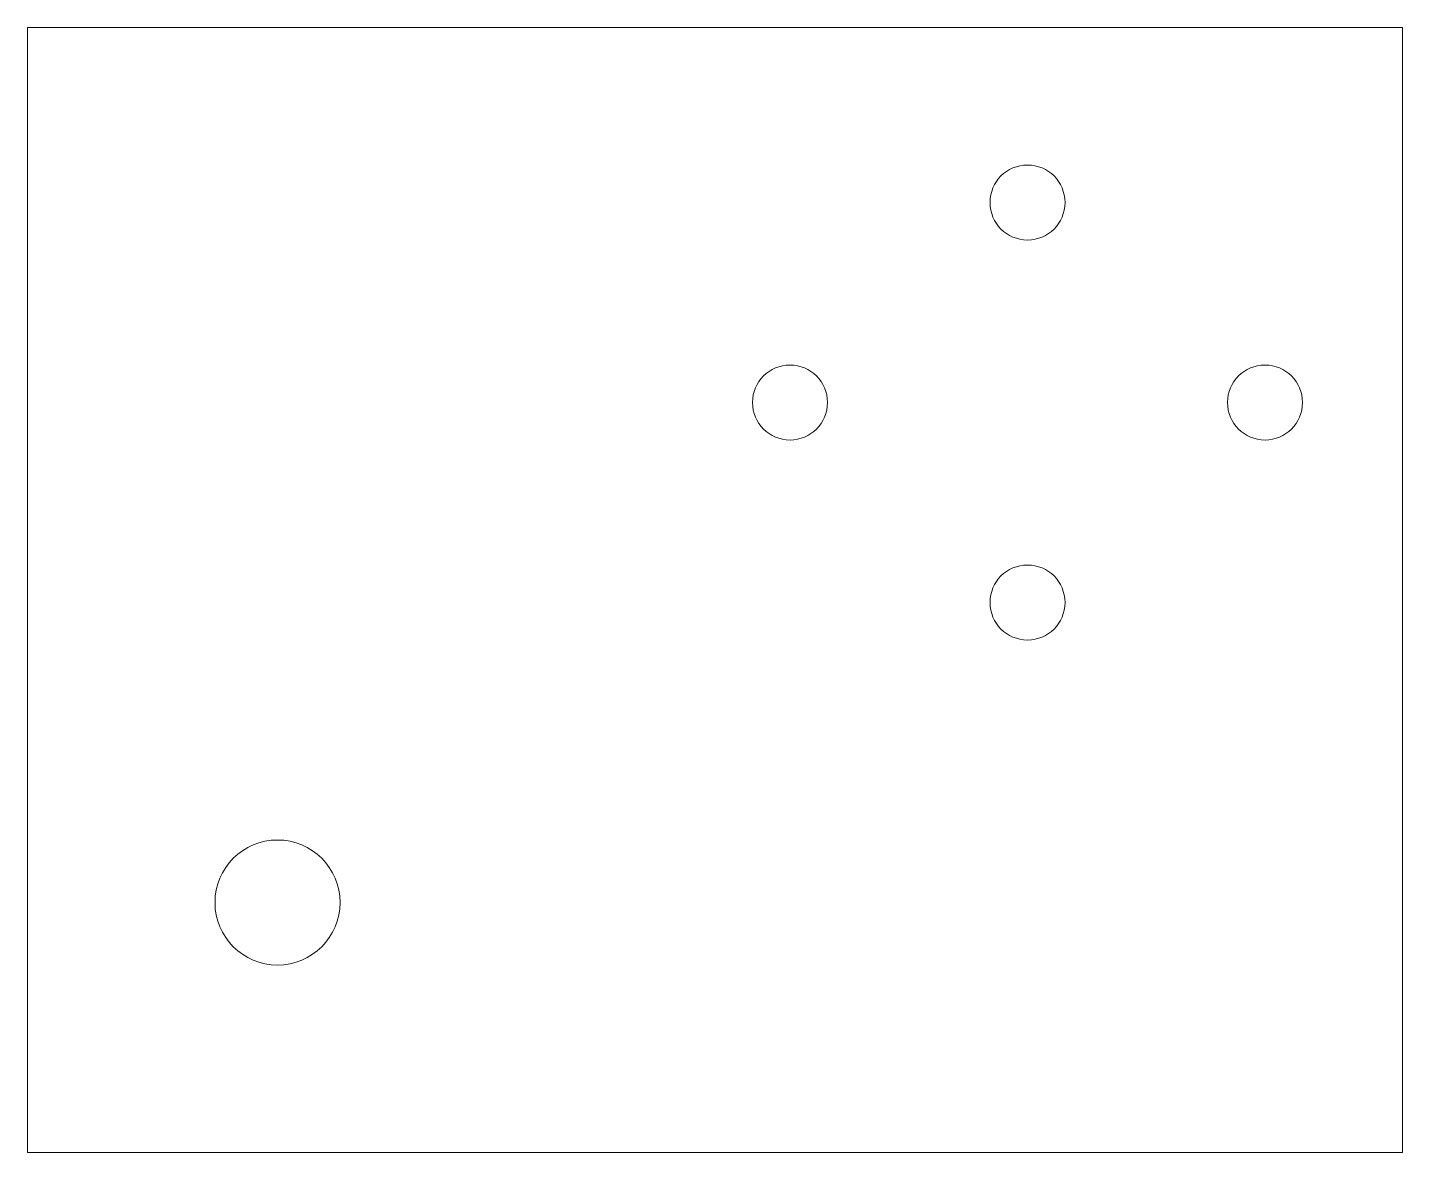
# Model space of a CAD drawing. Header units: millimetres. Extents: x 0 to 55, y 0 to 45.
import ezdxf

# ---------------------------------------------------------------- set-up
doc = ezdxf.new("R2010")
doc.units = ezdxf.units.MM

msp = doc.modelspace()

# ---------------------------------------------------------------- linework, layer by layer
at = {"color": 7, "linetype": 'Continuous', "lineweight": 15}
for p, q in [((55, 45), (0, 45)), ((0, 45), (0, 0)), ((55, 0), (55, 45)), ((0, 0), (55, 0))]:
    msp.add_line(p, q, dxfattribs=at)
for centre, radius in [((40, 38), 1.5), ((30.5, 30), 1.5), ((49.5, 30), 1.5), ((40, 22), 1.5), ((10, 10), 2.5)]:
    msp.add_circle(centre, radius, dxfattribs=at)

doc.saveas('drawing.dxf')
